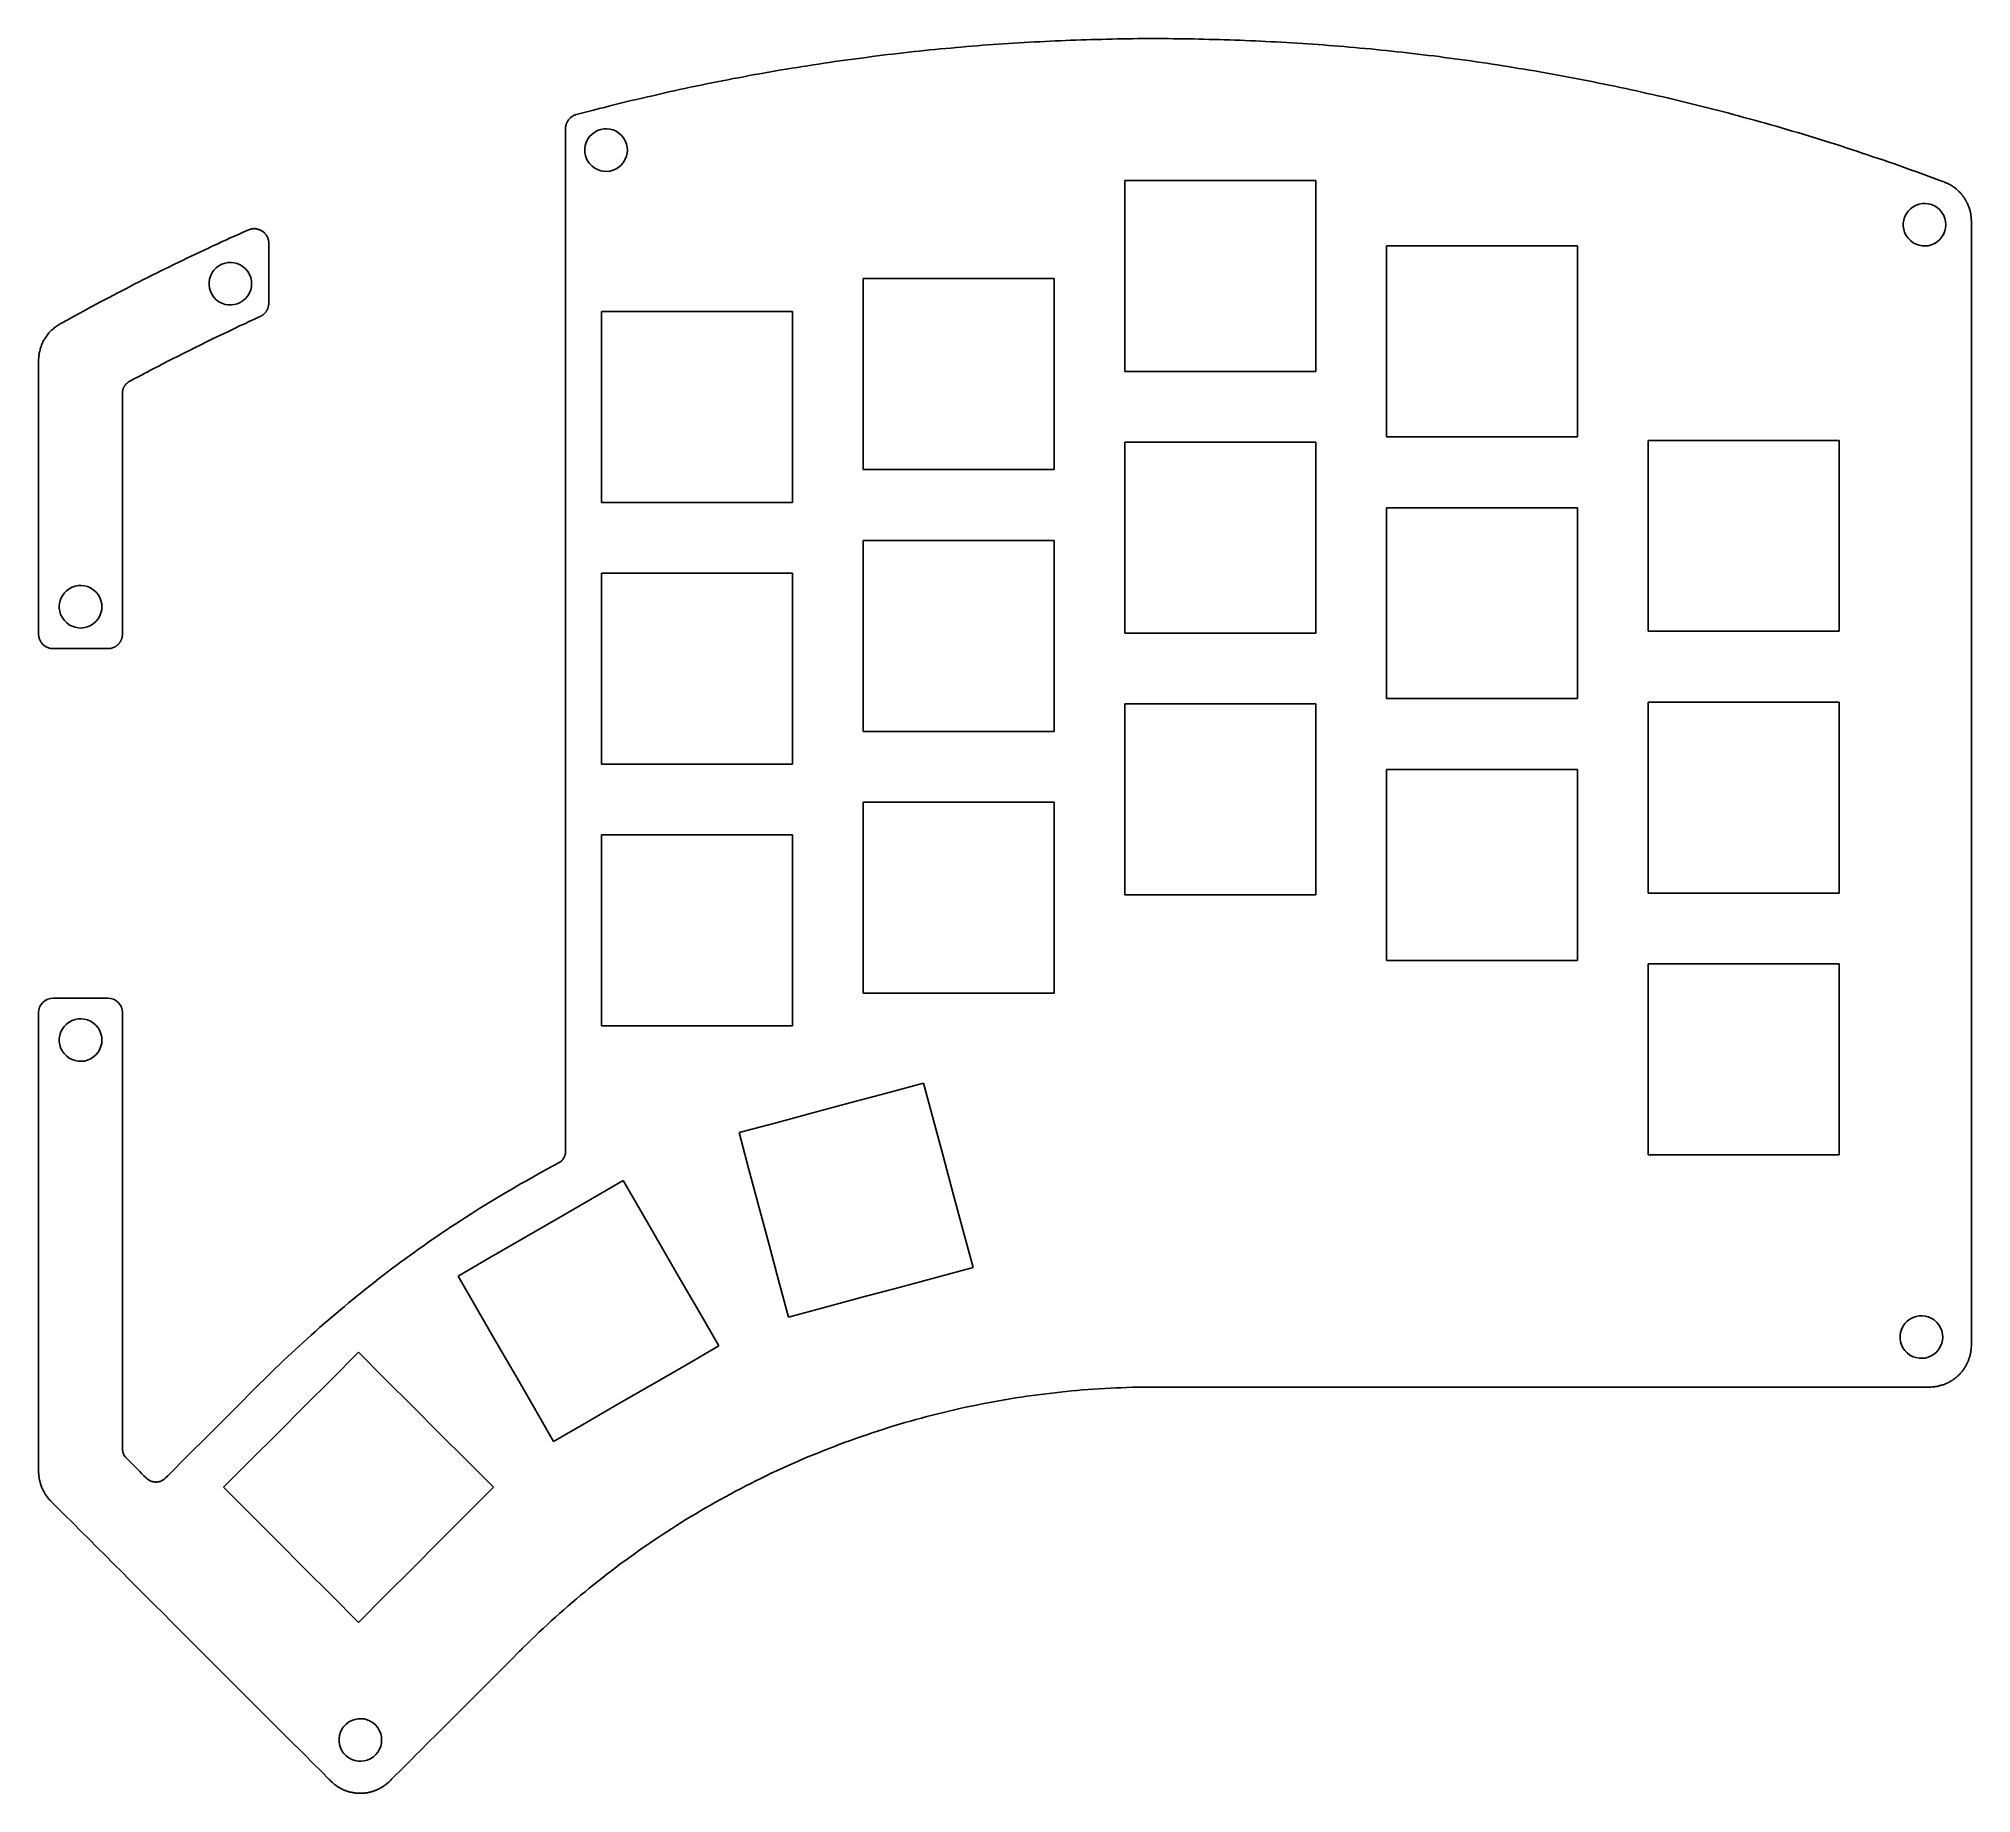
# Model space of a CAD drawing. Header units: millimetres. Extents: x -81 to 59, y 36 to 163.
import ezdxf

# ---------------------------------------------------------------- set-up
doc = ezdxf.new("R2010")
doc.units = ezdxf.units.MM
doc.header["$MEASUREMENT"] = 0
doc.layers.add('0.1mm kerf$Plate', color=18, linetype='Continuous', true_color=0x000000)

msp = doc.modelspace()

# ---------------------------------------------------------------- linework, layer by layer
at = {"layer": '0.1mm kerf$Plate'}
for points in [[(-75.18, 73.79), (-75.18, 68.75), (-75.18, 66.22), (-75.18, 65.59), (-75.18, 65.44), (-75.18, 65.36), (-75.18, 65.32), (-75.18, 65.3), (-75.18, 65.3), (-75.18, 65.27), (-75.18, 65.18), (-75.18, 64.79), (-75.18, 64.41), (-75.18, 63.64), (-75.18, 62.87), (-75.18, 62.48), (-75.18, 62.1), (-75.18, 61.72), (-75.18, 61.34), (-75.18, 60.96), (-75.18, 60.77), (-75.18, 60.76), (-75.18, 60.76), (-75.18, 60.76), (-75.18, 60.76), (-75.18, 60.76), (-75.18, 60.75), (-75.18, 60.75), (-75.18, 60.74), (-75.18, 60.69), (-75.17, 60.64), (-75.16, 60.59), (-75.15, 60.55), (-75.14, 60.5), (-75.13, 60.45), (-75.11, 60.4), (-75.09, 60.36), (-75.07, 60.32), (-75.05, 60.27), (-75.02, 60.23), (-74.99, 60.19), (-74.96, 60.15), (-74.93, 60.12), (-74.91, 60.1), (-74.9, 60.09), (-74.9, 60.09), (-74.9, 60.09), (-74.9, 60.09), (-74.9, 60.08), (-74.89, 60.07), (-74.81, 60), (-74.66, 59.85), (-74.06, 59.24), (-73.91, 59.09), (-73.76, 58.94), (-73.61, 58.79), (-73.46, 58.65), (-73.42, 58.61), (-73.42, 58.6), (-73.42, 58.6), (-73.42, 58.6), (-73.41, 58.6), (-73.41, 58.6), (-73.41, 58.59), (-73.4, 58.59), (-73.38, 58.57), (-73.35, 58.54), (-73.31, 58.51), (-73.27, 58.49), (-73.23, 58.46), (-73.19, 58.44), (-73.14, 58.42), (-73.1, 58.4), (-73.05, 58.38), (-73, 58.37), (-72.95, 58.35), (-72.89, 58.34), (-72.84, 58.34), (-72.79, 58.33), (-72.73, 58.33), (-72.68, 58.34), (-72.63, 58.34), (-72.58, 58.35), (-72.53, 58.36), (-72.48, 58.37), (-72.43, 58.38), (-72.38, 58.4), (-72.34, 58.42), (-72.3, 58.44), (-72.26, 58.46), (-72.22, 58.48), (-72.18, 58.51), (-72.15, 58.53), (-72.12, 58.56), (-72.09, 58.59), (-72.07, 58.6), (-72.07, 58.6), (-72.07, 58.6), (-72.07, 58.6), (-72.07, 58.6), (-72.07, 58.61), (-72.01, 58.67), (-71.88, 58.79), (-71.64, 59.04), (-70.65, 60.02), (-68.68, 61.99), (-66.71, 63.96), (-65.73, 64.94), (-65.48, 65.19), (-65.36, 65.31), (-65.35, 65.33), (-65.34, 65.34), (-65.34, 65.34), (-65.34, 65.34), (-65.34, 65.34), (-65.33, 65.34), (-65.32, 65.36), (-65.17, 65.5), (-64.89, 65.78), (-64.6, 66.06), (-64.32, 66.34), (-64.03, 66.62), (-63.74, 66.9), (-63.45, 67.17), (-63.17, 67.44), (-62.87, 67.71), (-62.58, 67.98), (-62.29, 68.25), (-62, 68.52), (-61.7, 68.79), (-61.41, 69.05), (-61.11, 69.32), (-60.82, 69.58), (-60.52, 69.84), (-60.22, 70.1), (-59.92, 70.36), (-59.62, 70.61), (-59.31, 70.87), (-59.01, 71.12), (-58.71, 71.38), (-58.4, 71.63), (-58.09, 71.88), (-57.78, 72.13), (-57.47, 72.38), (-57.16, 72.62), (-56.85, 72.87), (-56.53, 73.12), (-56.21, 73.36), (-55.9, 73.6), (-55.58, 73.85), (-55.26, 74.09), (-54.93, 74.33), (-54.61, 74.56), (-54.28, 74.8), (-53.95, 75.04), (-53.62, 75.28), (-53.29, 75.51), (-52.96, 75.74), (-52.62, 75.98), (-52.28, 76.21), (-51.94, 76.44), (-51.6, 76.67), (-51.26, 76.9), (-50.91, 77.13), (-50.56, 77.36), (-50.21, 77.58), (-49.86, 77.81), (-49.51, 78.03), (-49.15, 78.26), (-48.79, 78.48), (-48.43, 78.7), (-48.06, 78.93), (-47.7, 79.15), (-47.33, 79.37), (-46.95, 79.59), (-46.58, 79.81), (-46.2, 80.03), (-45.82, 80.24), (-45.43, 80.46), (-45.05, 80.68), (-44.66, 80.89), (-44.27, 81.11), (-43.87, 81.32), (-43.67, 81.43), (-43.47, 81.54), (-43.42, 81.56), (-43.41, 81.57), (-43.41, 81.57), (-43.4, 81.57), (-43.38, 81.59), (-43.34, 81.61), (-43.3, 81.64), (-43.26, 81.67), (-43.22, 81.7), (-43.19, 81.74), (-43.15, 81.78), (-43.12, 81.82), (-43.09, 81.86), (-43.06, 81.9), (-43.03, 81.94), (-43.01, 81.99), (-42.99, 82.03), (-42.97, 82.08), (-42.96, 82.13), (-42.94, 82.17), (-42.93, 82.22), (-42.92, 82.27), (-42.92, 82.31), (-42.91, 82.36), (-42.91, 82.4), (-42.91, 82.4), (-42.91, 82.4), (-42.91, 82.4), (-42.91, 82.41), (-42.91, 82.45), (-42.91, 82.53), (-42.91, 83.16), (-42.91, 83.79), (-42.91, 84.42), (-42.91, 85.67), (-42.91, 86.93), (-42.91, 88.17), (-42.91, 89.42), (-42.91, 90.66), (-42.91, 91.9), (-42.91, 93.14), (-42.91, 94.38), (-42.91, 95.61), (-42.91, 96.85), (-42.91, 98.08), (-42.91, 99.31), (-42.91, 100.54), (-42.91, 101.76), (-42.91, 104.22), (-42.91, 106.67), (-42.91, 109.12), (-42.91, 111.57), (-42.91, 114.03), (-42.91, 115.26), (-42.91, 116.49), (-42.91, 117.72), (-42.91, 118.95), (-42.91, 120.18), (-42.91, 121.42), (-42.91, 122.66), (-42.91, 123.9), (-42.91, 125.14), (-42.91, 126.39), (-42.91, 127.64), (-42.91, 128.89), (-42.91, 129.52), (-42.91, 130.15), (-42.91, 130.77), (-42.91, 131.4), (-42.91, 132.04), (-42.91, 132.67), (-42.91, 133.3), (-42.91, 133.93), (-42.91, 134.57), (-42.91, 135.2), (-42.91, 135.84), (-42.91, 136.48), (-42.91, 137.12), (-42.91, 137.76), (-42.91, 138.4), (-42.91, 139.04), (-42.91, 139.69), (-42.91, 140.33), (-42.91, 140.98), (-42.91, 141.63), (-42.91, 142.28), (-42.91, 142.93), (-42.91, 143.58), (-42.91, 144.23), (-42.91, 144.89), (-42.91, 145.55), (-42.91, 146.2), (-42.91, 146.86), (-42.91, 147.52), (-42.91, 148.19), (-42.91, 148.85), (-42.91, 149.52), (-42.91, 150.19), (-42.91, 150.86), (-42.91, 151.53), (-42.91, 152.2), (-42.91, 152.88), (-42.91, 153.56), (-42.91, 154.24), (-42.91, 154.92), (-42.91, 155.6), (-42.91, 156.29), (-42.91, 156.63), (-42.91, 156.8), (-42.91, 156.85), (-42.91, 156.86), (-42.91, 156.86), (-42.91, 156.86), (-42.91, 156.87), (-42.91, 156.92), (-42.91, 156.97), (-42.9, 157.02), (-42.89, 157.07), (-42.88, 157.13), (-42.86, 157.18), (-42.84, 157.23), (-42.82, 157.28), (-42.8, 157.33), (-42.77, 157.38), (-42.74, 157.43), (-42.71, 157.48), (-42.68, 157.52), (-42.64, 157.56), (-42.6, 157.6), (-42.56, 157.64), (-42.52, 157.68), (-42.47, 157.71), (-42.43, 157.74), (-42.38, 157.77), (-42.34, 157.8), (-42.29, 157.82), (-42.24, 157.84), (-42.2, 157.86), (-42.15, 157.87), (-42.05, 157.9), (-41.66, 158), (-41.27, 158.1), (-40.88, 158.2), (-40.48, 158.31), (-40.09, 158.4), (-39.7, 158.5), (-39.31, 158.6), (-38.92, 158.7), (-38.53, 158.79), (-38.14, 158.89), (-37.74, 158.98), (-37.35, 159.07), (-36.96, 159.16), (-36.57, 159.25), (-36.18, 159.34), (-35.79, 159.43), (-35.4, 159.52), (-35.01, 159.61), (-34.62, 159.69), (-34.23, 159.78), (-33.84, 159.86), (-33.44, 159.94), (-33.05, 160.02), (-32.66, 160.1), (-32.27, 160.18), (-31.88, 160.26), (-31.49, 160.34), (-31.1, 160.41), (-30.71, 160.49), (-30.32, 160.56), (-29.93, 160.63), (-29.54, 160.71), (-29.15, 160.78), (-28.77, 160.85), (-28.38, 160.92), (-27.99, 160.99), (-27.6, 161.05), (-27.21, 161.12), (-26.82, 161.18), (-26.43, 161.25), (-26.04, 161.31), (-25.66, 161.37), (-25.27, 161.43), (-24.88, 161.49), (-24.49, 161.55), (-24.1, 161.61), (-23.72, 161.67), (-23.33, 161.73), (-22.94, 161.78), (-22.56, 161.84), (-22.17, 161.89), (-21.78, 161.94), (-21.4, 161.99), (-21.01, 162.04), (-20.62, 162.09), (-20.24, 162.14), (-19.85, 162.19), (-19.47, 162.24), (-19.08, 162.28), (-18.7, 162.33), (-18.31, 162.37), (-17.93, 162.41), (-17.54, 162.46), (-17.16, 162.5), (-16.78, 162.54), (-16.39, 162.58), (-16.01, 162.61), (-15.63, 162.65), (-15.24, 162.69), (-14.86, 162.72), (-14.48, 162.76), (-14.1, 162.79), (-13.71, 162.82), (-13.33, 162.86), (-12.95, 162.89), (-12.57, 162.92), (-12.19, 162.94), (-11.81, 162.97), (-11.43, 163), (-11.05, 163.03), (-10.67, 163.05), (-10.29, 163.08), (-9.91, 163.1), (-9.53, 163.12), (-9.15, 163.14), (-8.77, 163.16), (-8.39, 163.18), (-8.02, 163.2), (-7.64, 163.22), (-7.26, 163.24), (-6.88, 163.25), (-6.51, 163.27), (-6.13, 163.28), (-5.76, 163.3), (-5.38, 163.31), (-5, 163.32), (-4.63, 163.33), (-4.25, 163.34), (-3.88, 163.35), (-3.51, 163.36), (-3.13, 163.37), (-2.76, 163.38), (-2.39, 163.38), (-2.01, 163.39), (-1.64, 163.39), (-1.27, 163.4), (-0.9, 163.4), (-0.52, 163.4), (-0.15, 163.4), (0.22, 163.4), (0.59, 163.4), (0.96, 163.4), (1.33, 163.39), (1.7, 163.39), (2.08, 163.39), (2.45, 163.38), (2.82, 163.38), (3.2, 163.37), (3.57, 163.36), (3.94, 163.35), (4.32, 163.34), (4.69, 163.33), (5.07, 163.32), (5.44, 163.31), (5.82, 163.3), (6.19, 163.28), (6.57, 163.27), (6.95, 163.25), (7.32, 163.24), (7.7, 163.22), (8.08, 163.2), (8.46, 163.18), (8.83, 163.16), (9.21, 163.14), (9.59, 163.12), (9.97, 163.1), (10.35, 163.07), (10.73, 163.05), (11.11, 163.02), (11.49, 163), (11.87, 162.97), (12.25, 162.94), (12.63, 162.91), (13.01, 162.88), (13.39, 162.85), (13.77, 162.82), (14.15, 162.79), (14.54, 162.75), (14.92, 162.72), (15.3, 162.68), (15.68, 162.65), (16.07, 162.61), (16.45, 162.57), (16.83, 162.53), (17.22, 162.49), (17.6, 162.45), (17.98, 162.41), (18.37, 162.37), (18.75, 162.32), (19.14, 162.28), (19.52, 162.23), (19.91, 162.18), (20.29, 162.14), (20.68, 162.09), (21.06, 162.04), (21.45, 161.99), (21.83, 161.94), (22.22, 161.88), (22.61, 161.83), (22.99, 161.78), (23.38, 161.72), (23.77, 161.66), (24.15, 161.61), (24.54, 161.55), (24.93, 161.49), (25.32, 161.43), (25.7, 161.37), (26.09, 161.3), (26.48, 161.24), (26.87, 161.18), (27.26, 161.11), (27.65, 161.05), (28.03, 160.98), (28.42, 160.91), (28.81, 160.84), (29.2, 160.77), (29.59, 160.7), (29.98, 160.63), (30.37, 160.55), (30.76, 160.48), (31.15, 160.41), (31.54, 160.33), (31.93, 160.25), (32.32, 160.17), (32.71, 160.09), (33.1, 160.01), (33.49, 159.93), (33.88, 159.85), (34.27, 159.77), (34.66, 159.68), (35.05, 159.6), (35.44, 159.51), (35.83, 159.42), (36.22, 159.34), (36.62, 159.25), (37.01, 159.16), (37.4, 159.06), (37.79, 158.97), (38.18, 158.88), (38.57, 158.78), (38.96, 158.69), (39.35, 158.59), (39.75, 158.49), (40.14, 158.4), (40.53, 158.3), (40.92, 158.19), (41.31, 158.09), (41.7, 157.99), (42.1, 157.89), (42.49, 157.78), (42.88, 157.67), (43.27, 157.57), (43.66, 157.46), (44.05, 157.35), (44.45, 157.24), (44.84, 157.13), (45.23, 157.02), (45.62, 156.9), (46.01, 156.79), (46.4, 156.67), (46.8, 156.56), (47.19, 156.44), (47.58, 156.32), (47.97, 156.2), (48.36, 156.08), (48.75, 155.96), (49.14, 155.83), (49.54, 155.71), (49.93, 155.59), (50.32, 155.46), (50.71, 155.33), (51.1, 155.2), (51.49, 155.07), (51.88, 154.94), (52.27, 154.81), (52.67, 154.68), (53.06, 154.55), (53.45, 154.41), (53.84, 154.28), (54.23, 154.14), (54.62, 154), (55.01, 153.86), (55.4, 153.72), (55.79, 153.58), (56.18, 153.44), (56.57, 153.3), (56.96, 153.15), (57.35, 153.01), (57.45, 152.97), (57.47, 152.96), (57.49, 152.95), (57.54, 152.93), (57.58, 152.91), (57.63, 152.89), (57.68, 152.87), (57.72, 152.85), (57.77, 152.83), (57.81, 152.81), (57.86, 152.78), (57.9, 152.76), (57.95, 152.73), (57.99, 152.7), (58.03, 152.68), (58.08, 152.65), (58.12, 152.62), (58.16, 152.59), (58.21, 152.56), (58.25, 152.53), (58.29, 152.49), (58.33, 152.46), (58.37, 152.43), (58.41, 152.39), (58.45, 152.35), (58.49, 152.32), (58.53, 152.28), (58.57, 152.24), (58.6, 152.2), (58.64, 152.17), (58.68, 152.13), (58.71, 152.08), (58.75, 152.04), (58.78, 152), (58.81, 151.96), (58.84, 151.92), (58.88, 151.87), (58.91, 151.83), (58.94, 151.78), (58.97, 151.74), (58.99, 151.69), (59.02, 151.65), (59.05, 151.6), (59.07, 151.55), (59.1, 151.5), (59.12, 151.46), (59.15, 151.41), (59.17, 151.36), (59.19, 151.31), (59.21, 151.26), (59.23, 151.21), (59.25, 151.16), (59.27, 151.11), (59.29, 151.06), (59.3, 151.01), (59.32, 150.96), (59.33, 150.91), (59.34, 150.86), (59.36, 150.81), (59.37, 150.76), (59.38, 150.71), (59.39, 150.66), (59.4, 150.61), (59.4, 150.55), (59.41, 150.5), (59.42, 150.45), (59.42, 150.4), (59.43, 150.35), (59.43, 150.3), (59.43, 150.25), (59.44, 150.2), (59.44, 150.15), (59.44, 150.13), (59.44, 150.12), (59.44, 150.11), (59.44, 150.11), (59.44, 150.11), (59.44, 150.11), (59.44, 150.07), (59.44, 149.99), (59.44, 149.67), (59.44, 144.63), (59.44, 134.53), (59.44, 114.35), (59.44, 73.98), (59.44, 68.93), (59.44, 68.3), (59.44, 68.3), (59.44, 68.3), (59.44, 68.3), (59.44, 68.3), (59.44, 68.3), (59.44, 68.29), (59.44, 68.28), (59.44, 68.26), (59.43, 68.16), (59.43, 68.07), (59.42, 68.02), (59.42, 67.97), (59.41, 67.92), (59.41, 67.87), (59.4, 67.82), (59.39, 67.77), (59.38, 67.72), (59.37, 67.67), (59.36, 67.62), (59.35, 67.57), (59.34, 67.53), (59.32, 67.48), (59.31, 67.43), (59.29, 67.38), (59.28, 67.33), (59.26, 67.28), (59.24, 67.23), (59.22, 67.18), (59.2, 67.13), (59.18, 67.08), (59.16, 67.03), (59.14, 66.98), (59.11, 66.93), (59.09, 66.89), (59.06, 66.84), (59.04, 66.79), (59.01, 66.74), (58.98, 66.7), (58.95, 66.65), (58.92, 66.61), (58.89, 66.56), (58.86, 66.52), (58.83, 66.47), (58.8, 66.43), (58.76, 66.39), (58.73, 66.34), (58.69, 66.3), (58.65, 66.26), (58.62, 66.22), (58.58, 66.18), (58.54, 66.14), (58.5, 66.1), (58.46, 66.06), (58.42, 66.03), (58.38, 65.99), (58.34, 65.95), (58.29, 65.92), (58.25, 65.89), (58.21, 65.85), (58.16, 65.82), (58.12, 65.79), (58.07, 65.76), (58.03, 65.73), (57.98, 65.7), (57.93, 65.67), (57.89, 65.64), (57.84, 65.62), (57.79, 65.59), (57.74, 65.57), (57.7, 65.54), (57.65, 65.52), (57.6, 65.5), (57.55, 65.48), (57.5, 65.46), (57.45, 65.44), (57.4, 65.42), (57.35, 65.41), (57.3, 65.39), (57.25, 65.38), (57.2, 65.36), (57.15, 65.35), (57.1, 65.34), (57.05, 65.32), (57, 65.31), (56.95, 65.3), (56.91, 65.29), (56.86, 65.29), (56.81, 65.28), (56.76, 65.27), (56.71, 65.27), (56.66, 65.26), (56.61, 65.26), (56.52, 65.25), (56.42, 65.25), (56.4, 65.25), (56.39, 65.25), (56.39, 65.25), (56.39, 65.25), (56.39, 65.25), (56.39, 65.25), (56.39, 65.25), (56.06, 65.25), (54.74, 65.25), (53.43, 65.25), (52.12, 65.25), (50.81, 65.25), (49.5, 65.25), (48.19, 65.25), (46.88, 65.25), (44.27, 65.25), (41.66, 65.25), (39.05, 65.25), (33.83, 65.25), (31.22, 65.25), (28.61, 65.25), (27.3, 65.25), (25.99, 65.25), (24.68, 65.25), (23.37, 65.25), (22.06, 65.25), (20.75, 65.25), (19.43, 65.25), (18.12, 65.25), (16.8, 65.25), (15.48, 65.25), (14.16, 65.25), (12.84, 65.25), (11.51, 65.25), (10.18, 65.25), (8.85, 65.25), (7.52, 65.25), (6.19, 65.25), (4.85, 65.25), (3.51, 65.25), (2.17, 65.25), (0.82, 65.25), (0.15, 65.25), (0.06, 65.25), (0.02, 65.25), (0, 65.25), (0, 65.25), (0, 65.25), (0, 65.25), (-0.03, 65.25), (-0.43, 65.25), (-0.83, 65.24), (-1.23, 65.24), (-1.64, 65.23), (-2.04, 65.22), (-2.44, 65.2), (-2.85, 65.19), (-3.25, 65.17), (-3.66, 65.15), (-4.06, 65.12), (-4.47, 65.1), (-4.87, 65.07), (-5.28, 65.04), (-5.68, 65), (-6.09, 64.97), (-6.49, 64.93), (-6.9, 64.88), (-7.3, 64.84), (-7.71, 64.79), (-8.12, 64.74), (-8.52, 64.69), (-8.93, 64.64), (-9.34, 64.58), (-9.74, 64.52), (-10.15, 64.46), (-10.55, 64.39), (-10.96, 64.32), (-11.36, 64.25), (-11.77, 64.18), (-12.18, 64.1), (-12.58, 64.03), (-12.99, 63.94), (-13.39, 63.86), (-13.79, 63.78), (-14.2, 63.69), (-14.6, 63.6), (-15, 63.5), (-15.41, 63.4), (-15.81, 63.31), (-16.21, 63.2), (-16.61, 63.1), (-17.01, 62.99), (-17.41, 62.88), (-17.81, 62.77), (-18.21, 62.66), (-18.61, 62.54), (-19.01, 62.42), (-19.41, 62.3), (-19.81, 62.17), (-20.2, 62.04), (-20.6, 61.91), (-20.99, 61.78), (-21.38, 61.65), (-21.78, 61.51), (-22.17, 61.37), (-22.56, 61.23), (-22.95, 61.08), (-23.34, 60.93), (-23.73, 60.78), (-24.12, 60.63), (-24.5, 60.47), (-24.89, 60.32), (-25.28, 60.16), (-25.66, 59.99), (-26.04, 59.83), (-26.42, 59.66), (-26.8, 59.49), (-27.18, 59.32), (-27.56, 59.14), (-27.94, 58.97), (-28.31, 58.79), (-28.69, 58.6), (-29.06, 58.42), (-29.43, 58.23), (-29.8, 58.05), (-30.17, 57.85), (-30.54, 57.66), (-30.91, 57.46), (-31.27, 57.27), (-31.64, 57.07), (-32, 56.86), (-32.36, 56.66), (-32.72, 56.45), (-33.08, 56.24), (-33.44, 56.03), (-33.79, 55.82), (-34.15, 55.6), (-34.5, 55.38), (-34.85, 55.16), (-35.2, 54.94), (-35.55, 54.72), (-35.89, 54.49), (-36.24, 54.26), (-36.58, 54.03), (-36.92, 53.8), (-37.26, 53.57), (-37.6, 53.33), (-37.93, 53.09), (-38.26, 52.85), (-38.6, 52.61), (-38.93, 52.37), (-39.26, 52.12), (-39.58, 51.87), (-39.91, 51.62), (-40.23, 51.37), (-40.55, 51.12), (-40.87, 50.86), (-41.19, 50.61), (-41.5, 50.35), (-41.82, 50.09), (-42.13, 49.83), (-42.44, 49.56), (-42.75, 49.3), (-43.05, 49.03), (-43.36, 48.76), (-43.66, 48.49), (-43.96, 48.22), (-44.26, 47.95), (-44.55, 47.67), (-44.85, 47.4), (-45.14, 47.12), (-45.43, 46.84), (-45.71, 46.56), (-46, 46.28), (-46.07, 46.21), (-46.11, 46.17), (-46.12, 46.15), (-46.13, 46.14), (-46.14, 46.14), (-46.14, 46.14), (-46.14, 46.14), (-46.14, 46.14), (-46.14, 46.13), (-46.18, 46.1), (-46.26, 46.02), (-46.86, 45.42), (-47.46, 44.81), (-48.07, 44.21), (-48.68, 43.6), (-49.89, 42.39), (-50.49, 41.78), (-51.1, 41.18), (-51.7, 40.57), (-52.31, 39.97), (-52.91, 39.37), (-53.51, 38.77), (-53.81, 38.47), (-54.1, 38.17), (-54.4, 37.88), (-54.7, 37.58), (-54.99, 37.28), (-55.29, 36.99), (-55.58, 36.7), (-55.65, 36.62), (-55.69, 36.59), (-55.7, 36.58), (-55.7, 36.58), (-55.7, 36.57), (-55.7, 36.57), (-55.71, 36.57), (-55.78, 36.5), (-55.85, 36.44), (-55.92, 36.38), (-55.96, 36.35), (-56, 36.32), (-56.04, 36.29), (-56.08, 36.26), (-56.12, 36.23), (-56.16, 36.2), (-56.2, 36.17), (-56.24, 36.14), (-56.29, 36.12), (-56.33, 36.09), (-56.37, 36.06), (-56.42, 36.04), (-56.47, 36.02), (-56.51, 35.99), (-56.56, 35.97), (-56.61, 35.95), (-56.65, 35.93), (-56.7, 35.91), (-56.75, 35.89), (-56.8, 35.87), (-56.85, 35.85), (-56.9, 35.83), (-56.95, 35.81), (-57, 35.8), (-57.06, 35.78), (-57.11, 35.77), (-57.16, 35.76), (-57.21, 35.75), (-57.27, 35.73), (-57.32, 35.72), (-57.37, 35.71), (-57.43, 35.71), (-57.48, 35.7), (-57.53, 35.69), (-57.59, 35.69), (-57.64, 35.68), (-57.7, 35.68), (-57.75, 35.68), (-57.81, 35.68), (-57.86, 35.68), (-57.92, 35.68), (-57.97, 35.68), (-58.03, 35.68), (-58.08, 35.68), (-58.14, 35.69), (-58.19, 35.69), (-58.25, 35.7), (-58.3, 35.71), (-58.35, 35.72), (-58.41, 35.73), (-58.46, 35.74), (-58.52, 35.75), (-58.57, 35.76), (-58.62, 35.77), (-58.67, 35.79), (-58.73, 35.8), (-58.78, 35.82), (-58.83, 35.84), (-58.88, 35.85), (-58.93, 35.87), (-58.98, 35.89), (-59.03, 35.91), (-59.08, 35.93), (-59.13, 35.95), (-59.17, 35.98), (-59.22, 36), (-59.27, 36.02), (-59.32, 36.05), (-59.36, 36.07), (-59.41, 36.1), (-59.45, 36.13), (-59.49, 36.16), (-59.54, 36.18), (-59.58, 36.21), (-59.62, 36.24), (-59.66, 36.27), (-59.7, 36.3), (-59.74, 36.33), (-59.78, 36.36), (-59.82, 36.4), (-59.86, 36.43), (-59.89, 36.46), (-59.97, 36.53), (-60, 36.56), (-60.01, 36.57), (-60.01, 36.57), (-60.02, 36.57), (-60.02, 36.58), (-60.02, 36.58), (-60.02, 36.58), (-60.04, 36.6), (-60.12, 36.68), (-60.72, 37.28), (-61.32, 37.88), (-61.93, 38.49), (-63.14, 39.69), (-64.35, 40.91), (-65.56, 42.12), (-67.98, 44.54), (-69.2, 45.76), (-70.41, 46.97), (-71.62, 48.18), (-72.22, 48.78), (-72.82, 49.38), (-73.43, 49.98), (-74.03, 50.59), (-74.63, 51.19), (-75.23, 51.79), (-75.82, 52.38), (-76.42, 52.98), (-77.02, 53.58), (-77.61, 54.17), (-78.2, 54.76), (-78.8, 55.36), (-79.39, 55.94), (-79.97, 56.53), (-80.27, 56.83), (-80.34, 56.9), (-80.38, 56.94), (-80.38, 56.94), (-80.39, 56.95), (-80.39, 56.95), (-80.39, 56.95), (-80.39, 56.95), (-80.41, 56.97), (-80.44, 57.01), (-80.48, 57.04), (-80.51, 57.08), (-80.55, 57.12), (-80.58, 57.16), (-80.61, 57.2), (-80.65, 57.24), (-80.68, 57.28), (-80.71, 57.33), (-80.74, 57.37), (-80.77, 57.41), (-80.8, 57.46), (-80.83, 57.5), (-80.85, 57.55), (-80.88, 57.59), (-80.91, 57.64), (-80.93, 57.69), (-80.95, 57.73), (-80.98, 57.78), (-81, 57.83), (-81.02, 57.88), (-81.04, 57.92), (-81.06, 57.97), (-81.08, 58.02), (-81.1, 58.07), (-81.12, 58.12), (-81.13, 58.17), (-81.15, 58.22), (-81.16, 58.27), (-81.18, 58.32), (-81.19, 58.37), (-81.2, 58.42), (-81.21, 58.47), (-81.22, 58.53), (-81.23, 58.58), (-81.24, 58.63), (-81.25, 58.68), (-81.26, 58.73), (-81.26, 58.78), (-81.27, 58.83), (-81.27, 58.88), (-81.27, 58.94), (-81.28, 58.99), (-81.28, 59.04), (-81.28, 59.09), (-81.28, 59.1), (-81.28, 59.1), (-81.28, 59.11), (-81.28, 59.11), (-81.28, 59.12), (-81.28, 59.15), (-81.28, 59.24), (-81.28, 59.43), (-81.28, 59.82), (-81.28, 62.88), (-81.28, 64.41), (-81.28, 65.18), (-81.28, 65.27), (-81.28, 65.3), (-81.28, 65.3), (-81.28, 65.32), (-81.28, 65.36), (-81.28, 65.44), (-81.28, 65.59), (-81.28, 66.22), (-81.28, 68.75), (-81.28, 73.79)], [(-2.19, 153.07), (-2.19, 150.29), (-2.19, 147.51), (-2.19, 144.73), (-2.19, 141.95), (-2.19, 139.17)], [(11.71, 153.07), (8.93, 153.07), (6.15, 153.07), (3.37, 153.07), (0.59, 153.07), (-2.19, 153.07)], [(11.71, 139.17), (11.71, 141.95), (11.71, 144.73), (11.71, 147.51), (11.71, 150.29), (11.71, 153.07)], [(-80.23, 119), (-80.27, 119), (-80.31, 119), (-80.35, 119.01), (-80.39, 119.01), (-80.44, 119.02), (-80.48, 119.03), (-80.52, 119.04), (-80.56, 119.06), (-80.61, 119.07), (-80.65, 119.09), (-80.69, 119.11), (-80.73, 119.13), (-80.77, 119.15), (-80.81, 119.17), (-80.85, 119.2), (-80.89, 119.23), (-80.92, 119.26), (-80.96, 119.29), (-80.99, 119.32), (-81.02, 119.36), (-81.05, 119.39), (-81.08, 119.43), (-81.11, 119.47), (-81.13, 119.51), (-81.15, 119.55), (-81.17, 119.59), (-81.19, 119.63), (-81.21, 119.68), (-81.23, 119.72), (-81.24, 119.76), (-81.25, 119.81), (-81.26, 119.85), (-81.27, 119.89), (-81.27, 119.93), (-81.28, 119.98), (-81.28, 120.02), (-81.28, 120.04), (-81.28, 120.05), (-81.28, 120.05), (-81.28, 120.05), (-81.28, 120.05), (-81.28, 120.05), (-81.28, 120.05), (-81.28, 120.06), (-81.28, 120.09), (-81.28, 120.16), (-81.28, 120.42), (-81.28, 120.94), (-81.28, 121.99), (-81.28, 123.04), (-81.28, 124.1), (-81.28, 125.15), (-81.28, 127.26), (-81.28, 129.37), (-81.28, 130.43), (-81.28, 131.48), (-81.28, 132.53), (-81.28, 133.58), (-81.28, 134.1), (-81.28, 134.62), (-81.28, 135.14), (-81.28, 135.66), (-81.28, 136.18), (-81.28, 136.7), (-81.28, 137.22), (-81.28, 137.73), (-81.28, 138.25), (-81.28, 138.76), (-81.28, 139.27), (-81.28, 139.78), (-81.28, 139.91), (-81.28, 139.94), (-81.28, 139.96), (-81.28, 139.97), (-81.28, 139.97), (-81.28, 139.97), (-81.28, 139.97), (-81.28, 139.98), (-81.28, 139.98), (-81.28, 139.99), (-81.28, 140.07), (-81.27, 140.16), (-81.27, 140.24), (-81.26, 140.33), (-81.25, 140.41), (-81.23, 140.5), (-81.22, 140.58), (-81.2, 140.66), (-81.18, 140.75), (-81.16, 140.83), (-81.13, 140.91), (-81.1, 141), (-81.07, 141.08), (-81.04, 141.16), (-81.01, 141.24), (-80.97, 141.32), (-80.93, 141.4), (-80.89, 141.48), (-80.84, 141.55), (-80.79, 141.63), (-80.74, 141.7), (-80.69, 141.77), (-80.64, 141.84), (-80.58, 141.91), (-80.53, 141.98), (-80.47, 142.05), (-80.41, 142.11), (-80.34, 142.17), (-80.28, 142.23), (-80.21, 142.29), (-80.15, 142.34), (-80.08, 142.4), (-80.01, 142.45), (-79.94, 142.5), (-79.87, 142.55), (-79.79, 142.59), (-79.72, 142.63), (-79.57, 142.72), (-79.26, 142.89), (-78.64, 143.23), (-78.02, 143.57), (-77.4, 143.91), (-76.77, 144.24), (-76.15, 144.57), (-75.52, 144.9), (-74.89, 145.22), (-74.27, 145.55), (-73.95, 145.71), (-73.64, 145.87), (-73.32, 146.02), (-73.01, 146.18), (-72.69, 146.34), (-72.38, 146.49), (-72.06, 146.65), (-71.75, 146.8), (-71.43, 146.96), (-71.12, 147.11), (-70.8, 147.26), (-70.49, 147.42), (-70.17, 147.57), (-69.85, 147.72), (-69.54, 147.86), (-69.22, 148.01), (-68.91, 148.16), (-68.59, 148.31), (-68.27, 148.45), (-67.96, 148.6), (-67.64, 148.74), (-67.33, 148.89), (-67.01, 149.03), (-66.69, 149.17), (-66.38, 149.31), (-66.06, 149.45), (-65.98, 149.49), (-65.94, 149.5), (-65.9, 149.52), (-65.86, 149.53), (-65.82, 149.54), (-65.77, 149.55), (-65.73, 149.56), (-65.68, 149.56), (-65.64, 149.56), (-65.59, 149.57), (-65.54, 149.57), (-65.5, 149.56), (-65.45, 149.56), (-65.41, 149.55), (-65.36, 149.54), (-65.32, 149.53), (-65.28, 149.52), (-65.23, 149.51), (-65.19, 149.49), (-65.15, 149.47), (-65.11, 149.45), (-65.07, 149.43), (-65.03, 149.41), (-65, 149.39), (-64.96, 149.36), (-64.93, 149.34), (-64.89, 149.31), (-64.86, 149.28), (-64.83, 149.25), (-64.8, 149.22), (-64.77, 149.18), (-64.74, 149.15), (-64.71, 149.11), (-64.69, 149.07), (-64.66, 149.03), (-64.64, 148.99), (-64.62, 148.95), (-64.6, 148.91), (-64.59, 148.86), (-64.57, 148.82), (-64.56, 148.78), (-64.55, 148.73), (-64.54, 148.69), (-64.54, 148.65), (-64.53, 148.6), (-64.53, 148.56), (-64.53, 148.52)], [(-64.53, 148.52), (-64.53, 147.64), (-64.53, 146.76), (-64.53, 145.89), (-64.53, 145.01), (-64.53, 144.13)], [(16.86, 148.31), (16.86, 145.53), (16.86, 142.75), (16.86, 139.97), (16.86, 137.19), (16.86, 134.41)], [(30.76, 148.31), (27.98, 148.31), (25.2, 148.31), (22.42, 148.31), (19.64, 148.31), (16.86, 148.31)], [(30.76, 134.41), (30.76, 137.19), (30.76, 139.97), (30.76, 142.75), (30.76, 145.53), (30.76, 148.31)], [(-21.24, 145.93), (-21.24, 143.15), (-21.24, 140.37), (-21.24, 137.59), (-21.24, 134.81), (-21.24, 132.03)], [(-7.34, 145.93), (-10.12, 145.93), (-12.9, 145.93), (-15.68, 145.93), (-18.46, 145.93), (-21.24, 145.93)], [(-7.34, 132.03), (-7.34, 134.81), (-7.34, 137.59), (-7.34, 140.37), (-7.34, 143.15), (-7.34, 145.93)], [(-64.53, 144.13), (-64.53, 144.1), (-64.53, 144.07), (-64.53, 144.05), (-64.54, 144.02), (-64.54, 143.99), (-64.54, 143.96), (-64.55, 143.93), (-64.56, 143.9), (-64.56, 143.87), (-64.57, 143.84), (-64.58, 143.81), (-64.59, 143.78), (-64.6, 143.75), (-64.61, 143.73), (-64.62, 143.7), (-64.64, 143.67), (-64.65, 143.64), (-64.67, 143.61), (-64.68, 143.59), (-64.7, 143.56), (-64.71, 143.54), (-64.73, 143.51), (-64.75, 143.49), (-64.77, 143.46), (-64.79, 143.44), (-64.81, 143.42), (-64.83, 143.39), (-64.85, 143.37), (-64.88, 143.35), (-64.9, 143.33), (-64.92, 143.31), (-64.95, 143.29), (-64.97, 143.28), (-65, 143.26), (-65.02, 143.24), (-65.05, 143.23), (-65.07, 143.21), (-65.1, 143.2), (-65.12, 143.19), (-65.15, 143.17), (-65.36, 143.08), (-65.56, 142.99), (-65.77, 142.89), (-65.98, 142.8), (-66.18, 142.7), (-66.39, 142.6), (-66.6, 142.51), (-67.01, 142.31), (-67.42, 142.12), (-67.83, 141.92), (-68.25, 141.72), (-68.66, 141.52), (-69.07, 141.32), (-69.48, 141.12), (-69.89, 140.92), (-70.3, 140.71), (-70.71, 140.51), (-71.12, 140.3), (-71.53, 140.1), (-71.93, 139.89), (-72.14, 139.78), (-72.34, 139.68), (-72.54, 139.57), (-72.74, 139.47), (-72.94, 139.37), (-73.14, 139.26), (-73.34, 139.15), (-73.54, 139.05), (-73.74, 138.94), (-73.94, 138.84), (-74.14, 138.73), (-74.34, 138.63), (-74.54, 138.52), (-74.64, 138.47), (-74.68, 138.44), (-74.71, 138.43), (-74.73, 138.41), (-74.75, 138.4), (-74.78, 138.38), (-74.8, 138.37), (-74.82, 138.35), (-74.84, 138.33), (-74.86, 138.31), (-74.88, 138.3), (-74.9, 138.28), (-74.92, 138.26), (-74.94, 138.24), (-74.96, 138.21), (-74.98, 138.19), (-74.99, 138.17), (-75.01, 138.15), (-75.02, 138.13), (-75.04, 138.1), (-75.05, 138.08), (-75.06, 138.06), (-75.08, 138.03), (-75.09, 138.01), (-75.1, 137.98), (-75.11, 137.96), (-75.12, 137.93), (-75.13, 137.91), (-75.14, 137.88), (-75.15, 137.85), (-75.15, 137.83), (-75.16, 137.8), (-75.16, 137.78), (-75.17, 137.75), (-75.17, 137.72), (-75.17, 137.69), (-75.18, 137.67), (-75.18, 137.64), (-75.18, 137.61), (-75.18, 137.61), (-75.18, 137.61), (-75.18, 137.61), (-75.18, 137.61), (-75.18, 137.59), (-75.18, 137.55), (-75.18, 137.46), (-75.18, 136.76), (-75.18, 136.05), (-75.18, 135.34), (-75.18, 134.63), (-75.18, 133.92), (-75.18, 132.5), (-75.18, 131.07), (-75.18, 129.65), (-75.18, 128.94), (-75.18, 128.23), (-75.18, 127.52), (-75.18, 126.82), (-75.18, 126.11), (-75.18, 125.4), (-75.18, 125.05), (-75.18, 124.7), (-75.18, 124.35), (-75.18, 124), (-75.18, 123.65), (-75.18, 123.3), (-75.18, 122.95), (-75.18, 122.6), (-75.18, 122.25), (-75.18, 121.9), (-75.18, 121.56), (-75.18, 121.21), (-75.18, 120.87), (-75.18, 120.52), (-75.18, 120.18), (-75.18, 120.09), (-75.18, 120.07), (-75.18, 120.06), (-75.18, 120.05), (-75.18, 120.05), (-75.18, 120.05), (-75.18, 120.05), (-75.18, 120.04), (-75.18, 120.01), (-75.18, 119.98), (-75.18, 119.95), (-75.19, 119.92), (-75.19, 119.9), (-75.2, 119.87), (-75.2, 119.84), (-75.21, 119.81), (-75.21, 119.78), (-75.22, 119.75), (-75.23, 119.72), (-75.24, 119.7), (-75.25, 119.67), (-75.26, 119.64), (-75.28, 119.61), (-75.29, 119.58), (-75.3, 119.55), (-75.32, 119.53), (-75.34, 119.5), (-75.35, 119.47), (-75.37, 119.45), (-75.39, 119.42), (-75.41, 119.4), (-75.43, 119.37), (-75.45, 119.35), (-75.47, 119.33), (-75.49, 119.3), (-75.52, 119.28), (-75.54, 119.26), (-75.56, 119.24), (-75.59, 119.22), (-75.61, 119.2), (-75.64, 119.18), (-75.67, 119.16), (-75.69, 119.15), (-75.72, 119.13), (-75.75, 119.12), (-75.78, 119.1), (-75.8, 119.09), (-75.83, 119.08), (-75.86, 119.07), (-75.89, 119.06), (-75.92, 119.05), (-75.95, 119.04), (-75.98, 119.03), (-76, 119.03), (-76.03, 119.02), (-76.06, 119.02), (-76.09, 119.01), (-76.12, 119.01), (-76.15, 119), (-76.17, 119), (-76.2, 119), (-76.23, 119)], [(-40.29, 143.54), (-40.29, 140.76), (-40.29, 137.98), (-40.29, 135.2), (-40.29, 132.42), (-40.29, 129.64)], [(-26.39, 143.54), (-29.17, 143.54), (-31.95, 143.54), (-34.73, 143.54), (-37.51, 143.54), (-40.29, 143.54)], [(-26.39, 129.64), (-26.39, 132.42), (-26.39, 135.2), (-26.39, 137.98), (-26.39, 140.76), (-26.39, 143.54)], [(-2.19, 139.17), (0.59, 139.17), (3.37, 139.17), (6.15, 139.17), (8.93, 139.17), (11.71, 139.17)], [(-2.19, 134.02), (-2.19, 131.24), (-2.19, 128.46), (-2.19, 125.68), (-2.19, 122.9), (-2.19, 120.12)], [(11.71, 134.02), (8.93, 134.02), (6.15, 134.02), (3.37, 134.02), (0.59, 134.02), (-2.19, 134.02)], [(11.71, 120.12), (11.71, 122.9), (11.71, 125.68), (11.71, 128.46), (11.71, 131.24), (11.71, 134.02)], [(16.86, 134.41), (19.64, 134.41), (22.42, 134.41), (25.2, 134.41), (27.98, 134.41), (30.76, 134.41)], [(35.91, 134.16), (35.91, 131.38), (35.91, 128.6), (35.91, 125.82), (35.91, 123.04), (35.91, 120.26)], [(49.81, 134.16), (47.03, 134.16), (44.25, 134.16), (41.47, 134.16), (38.69, 134.16), (35.91, 134.16)], [(35.91, 134.16), (35.91, 131.38), (35.91, 128.6), (35.91, 125.82), (35.91, 123.04), (35.91, 120.26)], [(49.81, 134.16), (47.03, 134.16), (44.25, 134.16), (41.47, 134.16), (38.69, 134.16), (35.91, 134.16)], [(49.81, 120.26), (49.81, 123.04), (49.81, 125.82), (49.81, 128.6), (49.81, 131.38), (49.81, 134.16)], [(49.81, 120.26), (49.81, 123.04), (49.81, 125.82), (49.81, 128.6), (49.81, 131.38), (49.81, 134.16)], [(-21.24, 132.03), (-18.46, 132.03), (-15.68, 132.03), (-12.9, 132.03), (-10.12, 132.03), (-7.34, 132.03)], [(-40.29, 129.64), (-37.51, 129.64), (-34.73, 129.64), (-31.95, 129.64), (-29.17, 129.64), (-26.39, 129.64)], [(16.86, 129.26), (16.86, 126.48), (16.86, 123.7), (16.86, 120.92), (16.86, 118.14), (16.86, 115.36)], [(30.76, 129.26), (27.98, 129.26), (25.2, 129.26), (22.42, 129.26), (19.64, 129.26), (16.86, 129.26)], [(30.76, 115.36), (30.76, 118.14), (30.76, 120.92), (30.76, 123.7), (30.76, 126.48), (30.76, 129.26)], [(-21.24, 126.88), (-21.24, 124.09), (-21.24, 121.31), (-21.24, 118.53), (-21.24, 115.75), (-21.24, 112.97)], [(-7.34, 126.88), (-10.12, 126.88), (-12.9, 126.88), (-15.68, 126.88), (-18.46, 126.88), (-21.24, 126.88)], [(-7.34, 112.97), (-7.34, 115.75), (-7.34, 118.53), (-7.34, 121.31), (-7.34, 124.09), (-7.34, 126.88)], [(-40.29, 124.49), (-40.29, 121.71), (-40.29, 118.93), (-40.29, 116.15), (-40.29, 113.37), (-40.29, 110.59)], [(-26.39, 124.49), (-29.17, 124.49), (-31.95, 124.49), (-34.73, 124.49), (-37.51, 124.49), (-40.29, 124.49)], [(-26.39, 110.59), (-26.39, 113.37), (-26.39, 116.15), (-26.39, 118.93), (-26.39, 121.71), (-26.39, 124.49)], [(-2.19, 120.12), (0.59, 120.12), (3.37, 120.12), (6.15, 120.12), (8.93, 120.12), (11.71, 120.12)], [(35.91, 120.26), (38.69, 120.26), (41.47, 120.26), (44.25, 120.26), (47.03, 120.26), (49.81, 120.26)], [(35.91, 120.26), (38.69, 120.26), (41.47, 120.26), (44.25, 120.26), (47.03, 120.26), (49.81, 120.26)], [(-76.23, 119), (-77.03, 119), (-77.83, 119), (-78.63, 119), (-79.43, 119), (-80.23, 119)], [(-2.19, 114.97), (-2.19, 112.19), (-2.19, 109.41), (-2.19, 106.63), (-2.19, 103.85), (-2.19, 101.07)], [(11.71, 114.97), (8.93, 114.97), (6.15, 114.97), (3.37, 114.97), (0.59, 114.97), (-2.19, 114.97)], [(11.71, 101.07), (11.71, 103.85), (11.71, 106.63), (11.71, 109.41), (11.71, 112.19), (11.71, 114.97)], [(16.86, 115.36), (19.64, 115.36), (22.42, 115.36), (25.2, 115.36), (27.98, 115.36), (30.76, 115.36)], [(35.91, 115.11), (35.91, 112.33), (35.91, 109.55), (35.91, 106.77), (35.91, 103.99), (35.91, 101.21)], [(49.81, 115.11), (47.03, 115.11), (44.25, 115.11), (41.47, 115.11), (38.69, 115.11), (35.91, 115.11)], [(49.81, 101.21), (49.81, 103.99), (49.81, 106.77), (49.81, 109.55), (49.81, 112.33), (49.81, 115.11)], [(-21.24, 112.97), (-18.46, 112.97), (-15.68, 112.97), (-12.9, 112.97), (-10.12, 112.97), (-7.34, 112.97)], [(-40.29, 110.59), (-37.51, 110.59), (-34.73, 110.59), (-31.95, 110.59), (-29.17, 110.59), (-26.39, 110.59)], [(16.86, 110.21), (16.86, 107.43), (16.86, 104.65), (16.86, 101.87), (16.86, 99.09), (16.86, 96.31)], [(30.76, 110.21), (27.98, 110.21), (25.2, 110.21), (22.42, 110.21), (19.64, 110.21), (16.86, 110.21)], [(30.76, 96.31), (30.76, 99.09), (30.76, 101.87), (30.76, 104.65), (30.76, 107.43), (30.76, 110.21)], [(-21.24, 107.83), (-21.24, 105.05), (-21.24, 102.27), (-21.24, 99.49), (-21.24, 96.7), (-21.24, 93.92)], [(-7.34, 107.83), (-10.12, 107.83), (-12.9, 107.83), (-15.68, 107.83), (-18.46, 107.83), (-21.24, 107.83)], [(-7.34, 93.92), (-7.34, 96.7), (-7.34, 99.49), (-7.34, 102.27), (-7.34, 105.05), (-7.34, 107.83)], [(-40.29, 105.44), (-40.29, 102.66), (-40.29, 99.88), (-40.29, 97.1), (-40.29, 94.32), (-40.29, 91.54)], [(-26.39, 105.44), (-29.17, 105.44), (-31.95, 105.44), (-34.73, 105.44), (-37.51, 105.44), (-40.29, 105.44)], [(-26.39, 91.54), (-26.39, 94.32), (-26.39, 97.1), (-26.39, 99.88), (-26.39, 102.66), (-26.39, 105.44)], [(-2.19, 101.07), (0.59, 101.07), (3.37, 101.07), (6.15, 101.07), (8.93, 101.07), (11.71, 101.07)], [(35.91, 101.21), (38.69, 101.21), (41.47, 101.21), (44.25, 101.21), (47.03, 101.21), (49.81, 101.21)], [(16.86, 96.31), (19.64, 96.31), (22.42, 96.31), (25.2, 96.31), (27.98, 96.31), (30.76, 96.31)], [(35.91, 96.06), (35.91, 93.28), (35.91, 90.5), (35.91, 87.72), (35.91, 84.94), (35.91, 82.16)], [(49.81, 96.06), (47.03, 96.06), (44.25, 96.06), (41.47, 96.06), (38.69, 96.06), (35.91, 96.06)], [(49.81, 82.16), (49.81, 84.94), (49.81, 87.72), (49.81, 90.5), (49.81, 93.28), (49.81, 96.06)], [(-81.28, 92.51), (-81.26, 92.7), (-81.21, 92.89), (-81.11, 93.08), (-80.97, 93.25), (-80.8, 93.38), (-80.62, 93.48), (-80.42, 93.54), (-80.23, 93.56)], [(-80.23, 93.56), (-79.43, 93.56), (-78.63, 93.56), (-77.83, 93.56), (-77.03, 93.56), (-76.23, 93.56)], [(-76.23, 93.56), (-76.04, 93.54), (-75.84, 93.48), (-75.65, 93.38), (-75.49, 93.25), (-75.35, 93.08), (-75.25, 92.89), (-75.2, 92.7), (-75.18, 92.51)], [(-21.24, 93.92), (-18.46, 93.92), (-15.68, 93.92), (-12.9, 93.92), (-10.12, 93.92), (-7.34, 93.92)], [(-81.28, 73.79), (-81.28, 77.54), (-81.28, 81.28), (-81.28, 85.02), (-81.28, 88.76), (-81.28, 92.51)], [(-75.18, 92.51), (-75.18, 88.76), (-75.18, 85.02), (-75.18, 81.28), (-75.18, 77.54), (-75.18, 73.79)], [(-40.29, 91.54), (-37.51, 91.54), (-34.73, 91.54), (-31.95, 91.54), (-29.17, 91.54), (-26.39, 91.54)], [(-16.85, 87.36), (-19.54, 86.64), (-22.22, 85.93), (-24.91, 85.21), (-27.59, 84.49), (-30.28, 83.77)], [(-13.25, 73.94), (-13.97, 76.62), (-14.69, 79.31), (-15.41, 81.99), (-16.13, 84.68), (-16.85, 87.36)], [(-30.28, 83.77), (-29.56, 81.08), (-28.84, 78.4), (-28.12, 75.71), (-27.4, 73.03), (-26.68, 70.34)], [(35.91, 82.16), (38.69, 82.16), (41.47, 82.16), (44.25, 82.16), (47.03, 82.16), (49.81, 82.16)], [(-38.71, 80.28), (-41.11, 78.89), (-43.52, 77.5), (-45.93, 76.11), (-48.34, 74.72), (-50.74, 73.33)], [(-31.76, 68.24), (-33.15, 70.65), (-34.54, 73.06), (-35.93, 75.46), (-37.32, 77.87), (-38.71, 80.28)], [(-50.74, 73.33), (-49.35, 70.92), (-47.96, 68.51), (-46.57, 66.11), (-45.18, 63.7), (-43.79, 61.29)], [(-26.68, 70.34), (-24, 71.06), (-21.31, 71.78), (-18.62, 72.5), (-15.94, 73.22), (-13.25, 73.94)], [(-57.99, 67.78), (-59.95, 65.81), (-61.92, 63.85), (-63.88, 61.88), (-65.85, 59.92), (-67.81, 57.95)], [(-48.16, 57.95), (-50.12, 59.92), (-52.09, 61.88), (-54.05, 63.85), (-56.02, 65.81), (-57.99, 67.78)], [(-43.79, 61.29), (-41.39, 62.68), (-38.98, 64.07), (-36.57, 65.46), (-34.16, 66.85), (-31.76, 68.24)], [(-67.81, 57.95), (-65.85, 55.99), (-63.88, 54.02), (-61.92, 52.05), (-59.95, 50.09), (-57.99, 48.12)], [(-57.99, 48.12), (-56.02, 50.09), (-54.05, 52.05), (-52.09, 54.02), (-50.12, 55.99), (-48.16, 57.95)]]:
    msp.add_lwpolyline(points, dxfattribs=at)
for points in [[(-38.41, 155.29), (-38.43, 155.51), (-38.48, 155.73), (-38.57, 155.96), (-38.69, 156.17), (-38.85, 156.36), (-39.03, 156.53), (-39.24, 156.66), (-39.46, 156.76), (-39.69, 156.82), (-39.91, 156.84), (-40.13, 156.83), (-40.35, 156.79), (-40.58, 156.71), (-40.79, 156.6), (-40.99, 156.45), (-41.17, 156.27), (-41.31, 156.07), (-41.41, 155.85), (-41.48, 155.62), (-41.51, 155.4), (-41.51, 155.18), (-41.48, 154.96), (-41.41, 154.73), (-41.31, 154.51), (-41.17, 154.31), (-40.99, 154.13), (-40.79, 153.98), (-40.58, 153.87), (-40.35, 153.79), (-40.13, 153.75), (-39.91, 153.74), (-39.69, 153.76), (-39.46, 153.82), (-39.24, 153.92), (-39.03, 154.05), (-38.85, 154.22), (-38.69, 154.41), (-38.57, 154.62), (-38.48, 154.85), (-38.43, 155.07)], [(57.58, 149.86), (57.56, 150.08), (57.51, 150.3), (57.43, 150.52), (57.3, 150.74), (57.14, 150.93), (56.96, 151.1), (56.75, 151.23), (56.53, 151.32), (56.3, 151.38), (56.08, 151.41), (55.86, 151.4), (55.64, 151.36), (55.41, 151.28), (55.2, 151.17), (55, 151.02), (54.83, 150.84), (54.68, 150.63), (54.58, 150.41), (54.51, 150.19), (54.48, 149.97), (54.48, 149.75), (54.51, 149.53), (54.58, 149.3), (54.68, 149.08), (54.83, 148.88), (55, 148.7), (55.2, 148.55), (55.41, 148.43), (55.64, 148.36), (55.86, 148.32), (56.08, 148.31), (56.3, 148.33), (56.53, 148.39), (56.75, 148.49), (56.96, 148.62), (57.14, 148.78), (57.3, 148.98), (57.43, 149.19), (57.51, 149.41), (57.56, 149.64)], [(-65.78, 145.56), (-65.79, 145.78), (-65.84, 146.01), (-65.93, 146.23), (-66.05, 146.45), (-66.21, 146.64), (-66.4, 146.8), (-66.6, 146.94), (-66.83, 147.03), (-67.05, 147.09), (-67.27, 147.11), (-67.49, 147.11), (-67.71, 147.07), (-67.94, 146.99), (-68.15, 146.87), (-68.35, 146.73), (-68.53, 146.54), (-68.67, 146.34), (-68.77, 146.12), (-68.84, 145.9), (-68.87, 145.67), (-68.87, 145.46), (-68.84, 145.23), (-68.77, 145.01), (-68.67, 144.79), (-68.53, 144.58), (-68.35, 144.4), (-68.15, 144.25), (-67.94, 144.14), (-67.71, 144.06), (-67.49, 144.02), (-67.27, 144.02), (-67.05, 144.04), (-66.83, 144.1), (-66.6, 144.19), (-66.4, 144.33), (-66.21, 144.49), (-66.05, 144.68), (-65.93, 144.9), (-65.84, 145.12), (-65.79, 145.35)], [(-76.68, 122.05), (-76.69, 122.27), (-76.74, 122.5), (-76.83, 122.72), (-76.95, 122.93), (-77.11, 123.13), (-77.3, 123.29), (-77.51, 123.42), (-77.73, 123.52), (-77.95, 123.58), (-78.18, 123.6), (-78.39, 123.59), (-78.62, 123.55), (-78.84, 123.48), (-79.06, 123.36), (-79.26, 123.21), (-79.43, 123.03), (-79.57, 122.83), (-79.68, 122.61), (-79.74, 122.38), (-79.78, 122.16), (-79.78, 121.94), (-79.74, 121.72), (-79.68, 121.49), (-79.57, 121.28), (-79.43, 121.07), (-79.26, 120.89), (-79.06, 120.74), (-78.84, 120.63), (-78.62, 120.55), (-78.39, 120.51), (-78.18, 120.5), (-77.95, 120.53), (-77.73, 120.58), (-77.51, 120.68), (-77.3, 120.81), (-77.11, 120.98), (-76.95, 121.17), (-76.83, 121.38), (-76.74, 121.61), (-76.69, 121.83)], [(-76.68, 90.51), (-76.69, 90.72), (-76.74, 90.95), (-76.83, 91.17), (-76.95, 91.39), (-77.11, 91.58), (-77.3, 91.75), (-77.51, 91.88), (-77.73, 91.97), (-77.95, 92.03), (-78.18, 92.06), (-78.39, 92.05), (-78.62, 92.01), (-78.84, 91.93), (-79.06, 91.82), (-79.26, 91.67), (-79.43, 91.49), (-79.57, 91.28), (-79.68, 91.06), (-79.74, 90.84), (-79.78, 90.61), (-79.78, 90.4), (-79.74, 90.17), (-79.68, 89.95), (-79.57, 89.73), (-79.43, 89.53), (-79.26, 89.35), (-79.06, 89.2), (-78.84, 89.08), (-78.62, 89.01), (-78.39, 88.96), (-78.18, 88.96), (-77.95, 88.98), (-77.73, 89.04), (-77.51, 89.13), (-77.3, 89.27), (-77.11, 89.43), (-76.95, 89.63), (-76.83, 89.84), (-76.74, 90.06), (-76.69, 90.29)], [(57.35, 68.89), (57.34, 69.1), (57.29, 69.33), (57.2, 69.55), (57.08, 69.77), (56.92, 69.96), (56.73, 70.13), (56.52, 70.26), (56.3, 70.35), (56.08, 70.41), (55.86, 70.43), (55.64, 70.43), (55.41, 70.39), (55.19, 70.31), (54.97, 70.2), (54.77, 70.05), (54.6, 69.87), (54.46, 69.66), (54.36, 69.44), (54.29, 69.22), (54.26, 68.99), (54.26, 68.78), (54.29, 68.55), (54.36, 68.33), (54.46, 68.11), (54.6, 67.91), (54.77, 67.73), (54.97, 67.58), (55.19, 67.46), (55.41, 67.39), (55.64, 67.34), (55.86, 67.34), (56.08, 67.36), (56.3, 67.42), (56.52, 67.51), (56.73, 67.65), (56.92, 67.81), (57.08, 68.01), (57.2, 68.22), (57.29, 68.44), (57.34, 68.67)], [(-56.31, 39.56), (-56.32, 39.78), (-56.37, 40), (-56.46, 40.23), (-56.58, 40.44), (-56.74, 40.63), (-56.93, 40.8), (-57.14, 40.93), (-57.36, 41.03), (-57.58, 41.09), (-57.81, 41.11), (-58.02, 41.1), (-58.25, 41.06), (-58.47, 40.98), (-58.69, 40.87), (-58.89, 40.72), (-59.06, 40.54), (-59.2, 40.34), (-59.31, 40.12), (-59.37, 39.89), (-59.41, 39.67), (-59.41, 39.45), (-59.37, 39.23), (-59.31, 39), (-59.2, 38.78), (-59.06, 38.58), (-58.89, 38.4), (-58.69, 38.25), (-58.47, 38.14), (-58.25, 38.06), (-58.02, 38.02), (-57.81, 38.01), (-57.58, 38.03), (-57.36, 38.09), (-57.14, 38.19), (-56.93, 38.32), (-56.74, 38.49), (-56.58, 38.68), (-56.46, 38.89), (-56.37, 39.12), (-56.32, 39.34)]]:
    msp.add_lwpolyline(points, close=True, dxfattribs=at)

doc.saveas('drawing.dxf')
